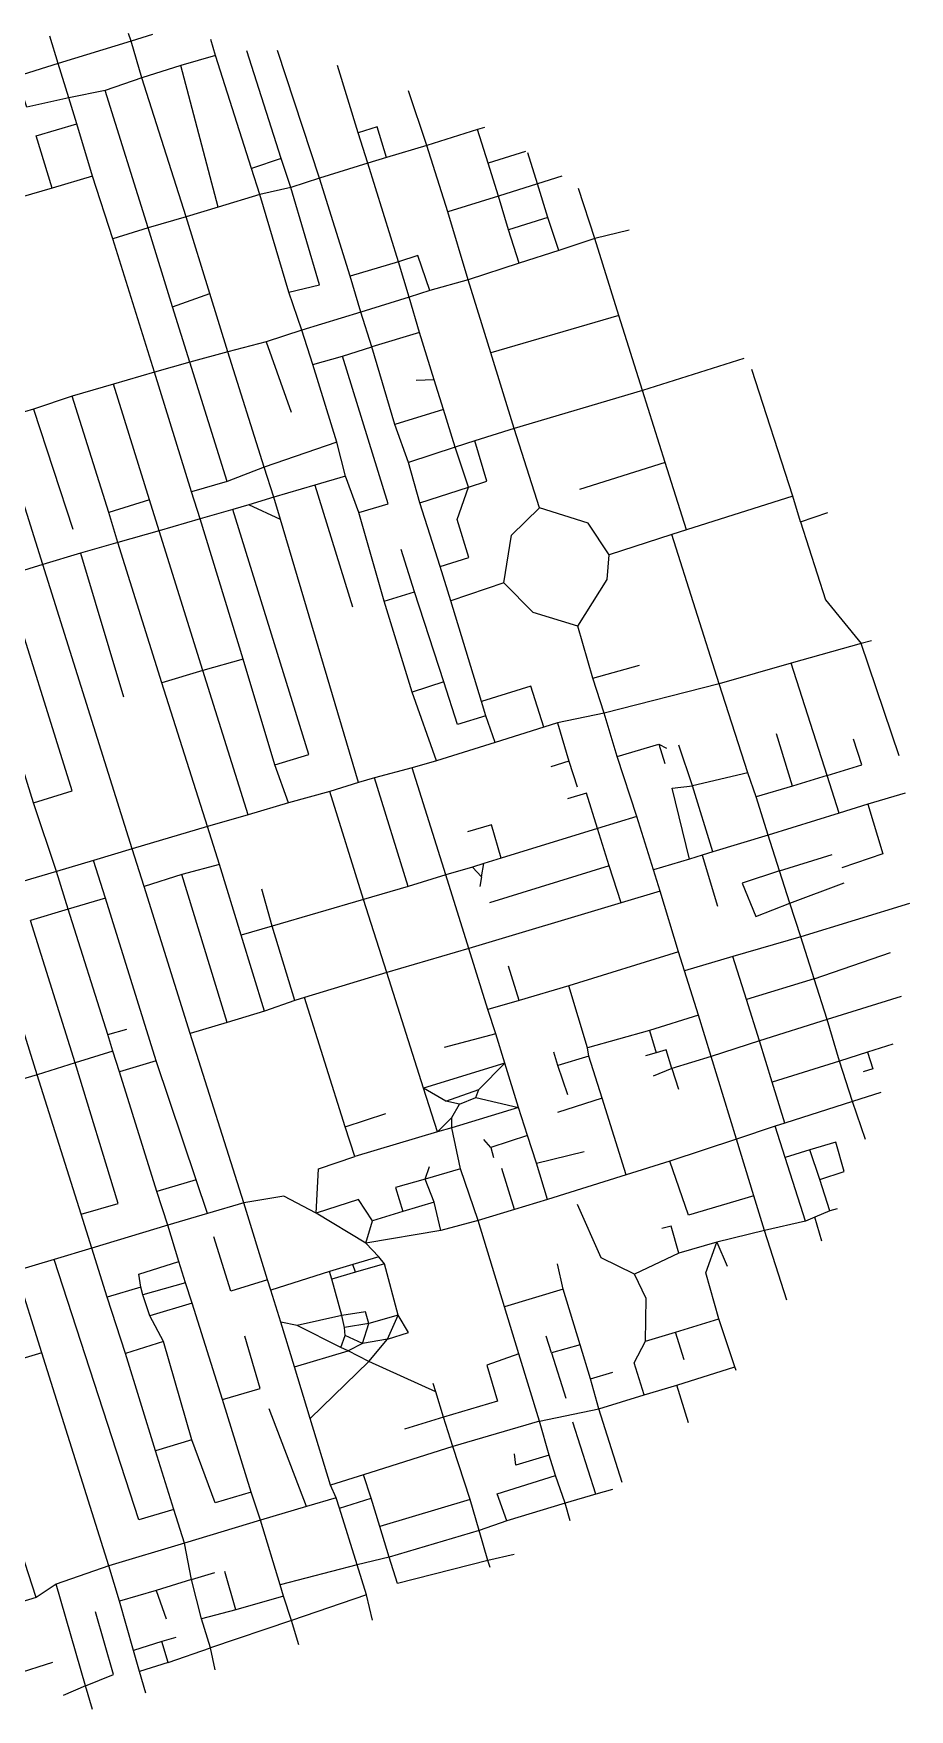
# Model space of a CAD drawing. Header units: metres. Extents: x 626365 to 629407, y 4833638 to 4836011.
# Drawn here: x 628268 to 629407, y 4833830 to 4836011 of the extents above; entities that cross this region are included whole.
import ezdxf

# ---------------------------------------------------------------- set-up
doc = ezdxf.new("R2010")
doc.units = ezdxf.units.M

msp = doc.modelspace()

# ---------------------------------------------------------------- linework, layer by layer
at = {"layer": 'ROADS'}
for points in [[(628299.8, 4835972), (628289, 4836007.6)], [(628394.6, 4836001), (628391.5, 4836011)], [(628422.7, 4836009.7), (628394.6, 4836001)], [(628504.6, 4835982.6), (628498.5, 4836003.3)], [(628394.6, 4836001), (628299.8, 4835972)], [(628408.7, 4835953.5), (628394.6, 4836001)], [(628504.6, 4835982.6), (628459.5, 4835969.5)], [(628551.2, 4835835.6), (628504.6, 4835982.6)], [(628589.8, 4835848.2), (628545.3, 4835988.4)], [(628639.7, 4835822.6), (628585.2, 4835988.8)], [(628299.8, 4835972), (628246.1, 4835955.3)], [(628313.9, 4835927.4), (628299.8, 4835972)], [(628459.5, 4835969.5), (628408.7, 4835953.5)], [(628508, 4835785.1), (628459.5, 4835969.5)], [(628690.3, 4835881.9), (628663.2, 4835969.3)], [(628313.9, 4835927.4), (628259.2, 4835915.3), (628246.1, 4835955.3)], [(628408.7, 4835953.5), (628360.9, 4835936.9)], [(628466.3, 4835772.7), (628408.7, 4835953.5)], [(628360.9, 4835936.9), (628313.9, 4835927.4)], [(628324.3, 4835893.6), (628313.9, 4835927.4)], [(628416.7, 4835758), (628360.9, 4835936.9)], [(628779.5, 4835865.4), (628755.7, 4835936.4)], [(628291.9, 4835809.8), (628271, 4835877.8), (628324.3, 4835893.6)], [(628344.3, 4835825.3), (628324.3, 4835893.6)], [(628727.2, 4835849.8), (628715, 4835889.4), (628690.3, 4835881.9)], [(628702.7, 4835842.5), (628690.3, 4835881.9)], [(628845.5, 4835886.2), (628779.5, 4835865.4)], [(628854.3, 4835888.9), (628845.5, 4835886.2)], [(628859.2, 4835842.3), (628845.5, 4835886.2)], [(628779.5, 4835865.4), (628727.2, 4835849.8)], [(628806.7, 4835778.8), (628779.5, 4835865.4)], [(628907.8, 4835857.6), (628859.2, 4835842.3)], [(628923.5, 4835815.4), (628910.8, 4835855.9)], [(628589.8, 4835848.2), (628551.2, 4835835.6)], [(628562.1, 4835801.7), (628551.2, 4835835.6)], [(628602.5, 4835810.5), (628589.8, 4835848.2)], [(628702.7, 4835842.5), (628639.7, 4835822.6)], [(628727.2, 4835849.8), (628702.7, 4835842.5)], [(628742.4, 4835714), (628702.7, 4835842.5)], [(628872.7, 4835799.4), (628859.2, 4835842.3)], [(628291.9, 4835809.8), (628238.1, 4835794.4)], [(628344.3, 4835825.3), (628291.9, 4835809.8)], [(628370.8, 4835743.9), (628344.3, 4835825.3)], [(628602.5, 4835810.5), (628562.1, 4835801.7)], [(628599.8, 4835674.5), (628639.6, 4835684.2), (628602.5, 4835810.5)], [(628639.7, 4835822.6), (628602.5, 4835810.5)], [(628679.7, 4835695.2), (628639.7, 4835822.6)], [(628923.5, 4835815.4), (628872.7, 4835799.4)], [(628954.9, 4835825.4), (628923.5, 4835815.4)], [(628937.1, 4835771.5), (628923.5, 4835815.4)], [(628998.1, 4835744.1), (628976.9, 4835809.5)], [(628562.1, 4835801.7), (628508, 4835785.1)], [(628599.8, 4835674.5), (628562.1, 4835801.7)], [(628872.7, 4835799.4), (628806.7, 4835778.8)], [(628885.8, 4835755.6), (628872.7, 4835799.4)], [(628466.3, 4835772.7), (628416.7, 4835758)], [(628508, 4835785.1), (628466.3, 4835772.7)], [(628497, 4835672.8), (628466.3, 4835772.7)], [(628833.1, 4835690.4), (628806.7, 4835778.8)], [(628937.1, 4835771.5), (628885.8, 4835755.6)], [(628951.3, 4835728.9), (628937.1, 4835771.5)], [(628416.7, 4835758), (628370.8, 4835743.9)], [(628425.1, 4835570.3), (628370.8, 4835743.9)], [(628448.6, 4835655.6), (628416.7, 4835758)], [(628899.5, 4835712.4), (628885.8, 4835755.6)], [(628998.1, 4835744.1), (628951.3, 4835728.9)], [(629042.5, 4835755.3), (628998.1, 4835744.1)], [(629029.4, 4835644), (628998.1, 4835744.1)], [(628783.5, 4835676.5), (628767.9, 4835722.2), (628742.4, 4835714)], [(628951.3, 4835728.9), (628899.5, 4835712.4)], [(628742.4, 4835714), (628679.7, 4835695.2)], [(628756.4, 4835667.9), (628742.4, 4835714)], [(628899.5, 4835712.4), (628833.1, 4835690.4)], [(628693.6, 4835648.5), (628679.7, 4835695.2)], [(628783.5, 4835676.5), (628756.4, 4835667.9)], [(628833.1, 4835690.4), (628783.5, 4835676.5)], [(628862.9, 4835595.4), (628833.1, 4835690.4)], [(628448.6, 4835655.6), (628497, 4835672.8)], [(628470.9, 4835583.5), (628448.6, 4835655.6)], [(628520.5, 4835596.7), (628497, 4835672.8)], [(628616.9, 4835624.9), (628599.8, 4835674.5)], [(628756.4, 4835667.9), (628693.6, 4835648.5)], [(628770, 4835621.8), (628756.4, 4835667.9)], [(628693.6, 4835648.5), (628616.9, 4835624.9)], [(628708.1, 4835603.2), (628693.6, 4835648.5)], [(629029.4, 4835644), (628862.9, 4835595.4)], [(629059.9, 4835546.6), (629029.4, 4835644)], [(628616.9, 4835624.9), (628570.4, 4835609.8)], [(628631, 4835580.2), (628616.9, 4835624.9)], [(628770, 4835621.8), (628708.1, 4835603.2)], [(628789.1, 4835560.6), (628770, 4835621.8)], [(628520.5, 4835596.7), (628470.9, 4835583.5)], [(628570.4, 4835609.8), (628520.5, 4835596.7)], [(628567.7, 4835446.9), (628520.5, 4835596.7)], [(628570.4, 4835609.8), (628602.8, 4835518.4)], [(628631, 4835580.2), (628669.7, 4835591.2)], [(628669.7, 4835591.2), (628708.1, 4835603.2)], [(628690.9, 4835388), (628729.3, 4835399.2), (628669.7, 4835591.2)], [(628738, 4835502.4), (628708.1, 4835603.2)], [(628893.1, 4835497.1), (628862.9, 4835595.4)], [(628425.1, 4835570.3), (628371.6, 4835554.8)], [(628470.9, 4835583.5), (628425.1, 4835570.3)], [(628473.4, 4835414.7), (628425.1, 4835570.3)], [(628519.5, 4835428.2), (628470.9, 4835583.5)], [(628662.5, 4835479.2), (628631, 4835580.2)], [(629191.8, 4835588.3), (629059.9, 4835546.6)], [(629255.6, 4835409), (629202.1, 4835573.8)], [(628371.6, 4835554.8), (628318.1, 4835539)], [(628418.6, 4835404.2), (628371.6, 4835554.8)], [(628789.1, 4835560.6), (628765.6, 4835559.6)], [(628801, 4835521.9), (628789.1, 4835560.6)], [(629059.9, 4835546.6), (628893.1, 4835497.1)], [(629089.4, 4835452.8), (629059.9, 4835546.6)], [(628318.1, 4835539), (628267.9, 4835522.4)], [(628365.7, 4835387.9), (628318.1, 4835539)], [(628267.9, 4835522.4), (628220.5, 4835508.6)], [(628280, 4835320), (628220.5, 4835508.6)], [(628267.9, 4835522.4), (628319, 4835366.3)], [(628801, 4835521.9), (628738, 4835502.4)], [(628755.4, 4835452.7), (628738, 4835502.4)], [(628816.4, 4835473), (628801, 4835521.9)], [(628841.9, 4835481), (628816.4, 4835473)], [(628833.7, 4835420.8), (628857.6, 4835428.6), (628841.9, 4835481)], [(628893.1, 4835497.1), (628841.9, 4835481)], [(628925.9, 4835393.9), (628893.1, 4835497.1)], [(628662.5, 4835479.2), (628567.7, 4835446.9)], [(628673.5, 4835435.3), (628662.5, 4835479.2)], [(628816.4, 4835473), (628755.4, 4835452.7)], [(628833.7, 4835420.8), (628816.4, 4835473)], [(628567.7, 4835446.9), (628519.5, 4835428.2)], [(628580.2, 4835407.7), (628567.7, 4835446.9)], [(628770.4, 4835400.2), (628755.4, 4835452.7)], [(629089.4, 4835452.8), (628978.3, 4835417.6)], [(629117.2, 4835365.3), (629089.4, 4835452.8)], [(628519.5, 4835428.2), (628473.4, 4835414.7)], [(628484.6, 4835379.4), (628473.4, 4835414.7)], [(628633.7, 4835423.6), (628580.2, 4835407.7)], [(628673.5, 4835435.3), (628633.7, 4835423.6)], [(628633.7, 4835423.6), (628682.8, 4835265.1)], [(628690.9, 4835388), (628673.5, 4835435.3)], [(628770.4, 4835400.2), (628833.7, 4835420.8)], [(628796.8, 4835317.4), (628834, 4835329.3), (628818.9, 4835378.9), (628833.7, 4835420.8)], [(628418.6, 4835404.2), (628365.7, 4835387.9)], [(628431.2, 4835363.9), (628418.6, 4835404.2)], [(628547.9, 4835397.8), (628527.1, 4835391.9)], [(628580.2, 4835407.7), (628547.9, 4835397.8)], [(628589, 4835378.6), (628547.9, 4835397.8)], [(628589, 4835378.6), (628580.2, 4835407.7)], [(628796.8, 4835317.4), (628770.4, 4835400.2)], [(628879.6, 4835296.2), (628889.5, 4835358.2), (628925.9, 4835393.9)], [(629016.5, 4835332.8), (628989.4, 4835373.9), (628925.9, 4835393.9)], [(629255.6, 4835409), (629117.2, 4835365.3)], [(629265.5, 4835375.8), (629255.6, 4835409)], [(628377.6, 4835348.8), (628365.7, 4835387.9)], [(628484.6, 4835379.4), (628431.2, 4835363.9)], [(628527.1, 4835391.9), (628484.6, 4835379.4)], [(628540.6, 4835197.1), (628484.6, 4835379.4)], [(628581.5, 4835059.7), (628625.9, 4835072.8), (628527.1, 4835391.9)], [(628690.7, 4835036.6), (628589, 4835378.6)], [(628723.8, 4835272.4), (628690.9, 4835388)], [(629265.5, 4835375.8), (629301, 4835387.9)], [(629265.5, 4835375.8), (629298, 4835274), (629344.6, 4835217.3)], [(628431.2, 4835363.9), (628377.6, 4835348.8)], [(628488, 4835182.2), (628431.2, 4835363.9)], [(629098.3, 4835359.2), (629016.5, 4835332.8)], [(629117.2, 4835365.3), (629098.3, 4835359.2)], [(629159.9, 4835164.8), (629098.3, 4835359.2)], [(628328.9, 4835334.7), (628280, 4835320)], [(628377.6, 4835348.8), (628328.9, 4835334.7)], [(628328.9, 4835334.7), (628384.8, 4835148.2)], [(628434.5, 4835166.3), (628377.6, 4835348.8)], [(628763.2, 4835284.5), (628746.1, 4835339.5)], [(628975.8, 4835240.1), (629013.9, 4835300.5), (629016.5, 4835332.8)], [(628280, 4835320), (628230.7, 4835305)], [(628396.2, 4834950.2), (628280, 4835320)], [(628810.9, 4835273), (628796.8, 4835317.4)], [(628267.9, 4835009.9), (628180.6, 4835289.7)], [(628267.9, 4835009.9), (628318, 4835025.5), (628230.7, 4835305)], [(628723.8, 4835272.4), (628763.2, 4835284.5)], [(628801.5, 4835167.7), (628763.2, 4835284.5)], [(628879.6, 4835296.2), (628810.9, 4835273)], [(628975.8, 4835240.1), (628917.8, 4835257.8), (628879.6, 4835296.2)], [(628760.5, 4835154.1), (628723.8, 4835272.4)], [(628850.5, 4835141.8), (628810.9, 4835273)], [(628995.6, 4835172.2), (628975.8, 4835240.1)], [(629358.1, 4835221), (629344.6, 4835217.3)], [(628540.6, 4835197.1), (628488, 4835182.2)], [(628581.5, 4835059.7), (628540.6, 4835197.1)], [(629344.6, 4835217.3), (629253.4, 4835191.7)], [(629393.9, 4835071.3), (629344.6, 4835217.3)], [(628488, 4835182.2), (628434.5, 4835166.3)], [(628547.1, 4834994.5), (628488, 4835182.2)], [(628995.6, 4835172.2), (629056.1, 4835189.1)], [(629253.4, 4835191.7), (629159.9, 4835164.8)], [(629300.3, 4835045.5), (629253.4, 4835191.7)], [(628494.3, 4834979.4), (628434.5, 4835166.3)], [(628801.5, 4835167.7), (628760.5, 4835154.1)], [(628792.1, 4835064.9), (628760.5, 4835154.1)], [(628856.1, 4835123.3), (628819.4, 4835112.1), (628801.5, 4835167.7)], [(628931.6, 4835108.4), (628914.6, 4835162), (628850.5, 4835141.8)], [(629010.1, 4835126.8), (628995.6, 4835172.2)], [(629159.9, 4835164.8), (629010.1, 4835126.8)], [(629197.3, 4835049.2), (629159.9, 4835164.8)], [(628856.1, 4835123.3), (628850.5, 4835141.8)], [(628868.2, 4835088.7), (628856.1, 4835123.3)], [(628949.4, 4835114), (628931.6, 4835108.4)], [(629010.1, 4835126.8), (628949.4, 4835114)], [(628949.4, 4835114), (628964.4, 4835064.3)], [(629026.9, 4835070.3), (629010.1, 4835126.8)], [(628868.2, 4835088.7), (628792.1, 4835064.9)], [(628931.6, 4835108.4), (628868.2, 4835088.7)], [(629255.2, 4835031.7), (629234.4, 4835099.7)], [(629300.3, 4835045.5), (629345.3, 4835059.6), (629334.5, 4835093)], [(629026.9, 4835070.3), (629081.3, 4835086.4)], [(629052.6, 4834992.2), (629026.9, 4835070.3)], [(629081.3, 4835086.4), (629088.9, 4835061.1)], [(629081.3, 4835086.4), (629091.1, 4835081.3)], [(629124.9, 4835032.1), (629107.5, 4835085.1)], [(628599.5, 4835010), (628581.5, 4835059.7)], [(628760.2, 4835055.8), (628711.4, 4835042.5)], [(628792.1, 4835064.9), (628760.2, 4835055.8)], [(628804.2, 4834916.2), (628760.2, 4835055.8)], [(628964.4, 4835064.3), (628940.6, 4835057.1)], [(628964.4, 4835064.3), (628975.1, 4835030.8)], [(629197.3, 4835049.2), (629124.9, 4835032.1)], [(629208, 4835017.7), (629197.3, 4835049.2)], [(629300.3, 4835045.5), (629255.2, 4835031.7)], [(629316, 4834996.6), (629300.3, 4835045.5)], [(628653.3, 4835025), (628599.5, 4835010)], [(628690.7, 4835036.6), (628653.3, 4835025)], [(628696.9, 4834884.3), (628653.3, 4835025)], [(628711.4, 4835042.5), (628690.7, 4835036.6)], [(628755.3, 4834901.4), (628711.4, 4835042.5)], [(629001.7, 4834976.7), (628987, 4835022.5), (628962.4, 4835015.1)], [(629121.4, 4834937), (629098.5, 4835029.3), (629124.9, 4835032.1)], [(629151.6, 4834946.2), (629124.9, 4835032.1)], [(629255.2, 4835031.7), (629208, 4835017.7)], [(629401.6, 4835022.7), (629353.1, 4835008.2)], [(628297.7, 4834920.7), (628267.9, 4835009.9)], [(628599.5, 4835010), (628547.1, 4834994.5)], [(629223.6, 4834968.1), (629208, 4835017.7)], [(629353.1, 4835008.2), (629316, 4834996.6)], [(629353.1, 4835008.2), (629372.9, 4834943.7), (629319.3, 4834925.4)], [(628494.3, 4834979.4), (628396.2, 4834950.2)], [(628547.1, 4834994.5), (628494.3, 4834979.4)], [(628509.6, 4834929.9), (628494.3, 4834979.4)], [(628876.3, 4834938.2), (628863.5, 4834981.6), (628832.3, 4834972.2)], [(629052.6, 4834992.2), (629001.7, 4834976.7)], [(629074.3, 4834922.9), (629052.6, 4834992.2)], [(629316, 4834996.6), (629223.6, 4834968.1)], [(629001.7, 4834976.7), (628876.3, 4834938.2)], [(629016.6, 4834928.1), (629001.7, 4834976.7)], [(629223.6, 4834968.1), (629151.6, 4834946.2)], [(629238.5, 4834921.4), (629223.6, 4834968.1)], [(628345.6, 4834935.2), (628297.7, 4834920.7)], [(628396.2, 4834950.2), (628345.6, 4834935.2)], [(628361.2, 4834885.9), (628345.6, 4834935.2)], [(628411.5, 4834901.3), (628396.2, 4834950.2)], [(628876.3, 4834938.2), (628853.7, 4834931.1)], [(629121.4, 4834937), (629074.3, 4834922.9)], [(629137.7, 4834941.9), (629121.4, 4834937)], [(629151.6, 4834946.2), (629137.7, 4834941.9)], [(629137.7, 4834941.9), (629157.6, 4834875.7)], [(629238.5, 4834921.4), (629306.9, 4834942.8)], [(628297.7, 4834920.7), (628198.8, 4834891.5)], [(628313, 4834871.9), (628297.7, 4834920.7)], [(628460.5, 4834916.7), (628411.5, 4834901.3)], [(628509.6, 4834929.9), (628460.5, 4834916.7)], [(628519.9, 4834724.3), (628460.5, 4834916.7)], [(628537.9, 4834838.1), (628509.6, 4834929.9)], [(628804.2, 4834916.2), (628755.3, 4834901.4)], [(628838.7, 4834926.4), (628804.2, 4834916.2)], [(628834, 4834820.4), (628804.2, 4834916.2)], [(628853.7, 4834931.1), (628838.7, 4834926.4)], [(628838.7, 4834926.4), (628850.5, 4834913.6)], [(628850.5, 4834913.6), (628848.4, 4834901.1)], [(628850.5, 4834913.6), (628853.7, 4834931.1)], [(629016.6, 4834928.1), (628861.2, 4834880)], [(629032.2, 4834880), (629016.6, 4834928.1)], [(629082.9, 4834895), (629074.3, 4834922.9)], [(629238.5, 4834921.4), (629189.7, 4834905.7), (629207.7, 4834862), (629251.9, 4834879.6)], [(629251.9, 4834879.6), (629238.5, 4834921.4)], [(628471.7, 4834710), (628411.5, 4834901.3)], [(628578.1, 4834849.8), (628564.6, 4834897.9)], [(628755.3, 4834901.4), (628696.9, 4834884.3)], [(629082.9, 4834895), (629032.2, 4834880)], [(629106.7, 4834816.4), (629082.9, 4834895)], [(629251.9, 4834879.6), (629322.3, 4834905.8)], [(628313, 4834871.9), (628263.8, 4834856.9)], [(628361.2, 4834885.9), (628313, 4834871.9)], [(628364.5, 4834708.6), (628313, 4834871.9)], [(628427.2, 4834674.3), (628361.2, 4834885.9)], [(628696.9, 4834884.3), (628578.1, 4834849.8)], [(628727.5, 4834789.3), (628696.9, 4834884.3)], [(629032.2, 4834880), (628834, 4834820.4)], [(629266, 4834835.7), (629251.9, 4834879.6)], [(629407.4, 4834879.3), (629266, 4834835.7)], [(628321.8, 4834671.6), (628263.8, 4834856.9)], [(628578.1, 4834849.8), (628537.9, 4834838.1)], [(628607.9, 4834753.1), (628578.1, 4834849.8)], [(628272.5, 4834656.3), (628214.4, 4834841.7)], [(628568.4, 4834739), (628537.9, 4834838.1)], [(629266, 4834835.7), (629177.5, 4834810.2)], [(629283.4, 4834781.2), (629266, 4834835.7)], [(628834, 4834820.4), (628727.5, 4834789.3)], [(628858.9, 4834741.1), (628834, 4834820.4)], [(629106.7, 4834816.4), (628964.1, 4834772.2)], [(629114.9, 4834791.6), (629106.7, 4834816.4)], [(629177.5, 4834810.2), (629114.9, 4834791.6)], [(629195.3, 4834754.2), (629177.5, 4834810.2)], [(629283.4, 4834781.2), (629382.9, 4834815.5)], [(628727.5, 4834789.3), (628620.2, 4834757)], [(628775.2, 4834638.8), (628727.5, 4834789.3)], [(628899.5, 4834752.8), (628885.8, 4834797.4)], [(629133, 4834733.7), (629114.9, 4834791.6)], [(628964.1, 4834772.2), (628899.5, 4834752.8)], [(628988.3, 4834691.2), (628964.1, 4834772.2)], [(629283.4, 4834781.2), (629195.3, 4834754.2)], [(629300.3, 4834728.2), (629283.4, 4834781.2)], [(628568.4, 4834739), (628519.9, 4834724.3)], [(628607.9, 4834753.1), (628568.4, 4834739)], [(628620.2, 4834757), (628607.9, 4834753.1)], [(628673.1, 4834588.5), (628620.2, 4834757)], [(628899.5, 4834752.8), (628858.9, 4834741.1)], [(628869.2, 4834709.5), (628858.9, 4834741.1)], [(629212.4, 4834700.3), (629195.3, 4834754.2)], [(629396.7, 4834758.2), (629300.3, 4834728.2)], [(628519.9, 4834724.3), (628471.7, 4834710)], [(629133, 4834733.7), (629069.2, 4834713.8)], [(629149.5, 4834679.9), (629133, 4834733.7)], [(629300.3, 4834728.2), (629212.4, 4834700.3)], [(629316.4, 4834674), (629300.3, 4834728.2)], [(628364.5, 4834708.6), (628389.2, 4834715.6)], [(628371.1, 4834687.1), (628364.5, 4834708.6)], [(628541.3, 4834489.6), (628471.7, 4834710)], [(628869.2, 4834709.5), (628801.8, 4834691.6)], [(628881, 4834671.3), (628869.2, 4834709.5)], [(629069.2, 4834713.8), (628988.3, 4834691.2)], [(629069.2, 4834713.8), (629078, 4834685)], [(629212.4, 4834700.3), (629149.5, 4834679.9)], [(629228.6, 4834646.8), (629212.4, 4834700.3)], [(629385.8, 4834696.2), (629352.8, 4834685.8)], [(628371.1, 4834687.1), (628321.8, 4834671.6)], [(628379.8, 4834659.9), (628371.1, 4834687.1)], [(628427.2, 4834674.3), (628379.8, 4834659.9)], [(628479.3, 4834519.6), (628427.2, 4834674.3)], [(628949.9, 4834668.2), (628944.8, 4834685.6)], [(628990.4, 4834680.5), (628949.9, 4834668.2)], [(628990.4, 4834680.5), (628988.3, 4834691.2)], [(629007.6, 4834625.7), (628990.4, 4834680.5)], [(629078, 4834685), (629063.9, 4834680.7)], [(629098.4, 4834664.5), (629090.7, 4834688.9), (629078, 4834685)], [(629149.5, 4834679.9), (629098.4, 4834664.5)], [(629182.5, 4834572.7), (629149.5, 4834679.9)], [(629316.4, 4834674), (629228.6, 4834646.8)], [(629352.8, 4834685.8), (629316.4, 4834674)], [(629333.2, 4834621.7), (629316.4, 4834674)], [(629352.8, 4834685.8), (629359.8, 4834664), (629347, 4834659.9)], [(628272.5, 4834656.3), (628223.6, 4834642)], [(628321.8, 4834671.6), (628272.5, 4834656.3)], [(628329.8, 4834474.9), (628272.5, 4834656.3)], [(628329.8, 4834474.9), (628378, 4834488.7), (628321.8, 4834671.6)], [(628428.1, 4834504.2), (628379.8, 4834659.9)], [(628881, 4834671.3), (628775.2, 4834638.8)], [(628847.1, 4834637.3), (628881, 4834671.3)], [(628898.7, 4834613.5), (628881, 4834671.3)], [(628963.1, 4834630.3), (628949.9, 4834668.2)], [(629098.4, 4834664.5), (629074, 4834654.3)], [(629098.4, 4834664.5), (629107.1, 4834637.4)], [(628793.2, 4834582.1), (628775.2, 4834638.8)], [(628804.2, 4834621.8), (628775.2, 4834638.8)], [(628804.2, 4834621.8), (628847.1, 4834637.3)], [(628843.3, 4834626.9), (628847.1, 4834637.3)], [(629245.2, 4834593.2), (629228.6, 4834646.8)], [(629370.3, 4834633), (629333.2, 4834621.7)], [(628822, 4834617.9), (628804.2, 4834621.8)], [(628811.8, 4834600.6), (628822, 4834617.9)], [(628898.7, 4834613.5), (628812, 4834587.4)], [(628822, 4834617.9), (628843.3, 4834626.9)], [(628843.3, 4834626.9), (628898.7, 4834613.5)], [(628910.3, 4834577.4), (628898.7, 4834613.5)], [(629007.6, 4834625.7), (628949.6, 4834607)], [(629038.9, 4834526.3), (629007.6, 4834625.7)], [(629333.2, 4834621.7), (629245.2, 4834593.2)], [(629350.2, 4834572.1), (629333.2, 4834621.7)], [(628673.1, 4834588.5), (628726.1, 4834606.1)], [(628685.7, 4834550.1), (628673.1, 4834588.5)], [(628793.2, 4834582.1), (628811.8, 4834600.6)], [(628812, 4834587.4), (628793.2, 4834582.1)], [(628812, 4834587.4), (628811.8, 4834600.6)], [(628823.3, 4834533.9), (628812, 4834587.4)], [(629232.7, 4834589.4), (629182.5, 4834572.7)], [(629245.2, 4834593.2), (629232.7, 4834589.4)], [(629245.6, 4834548.8), (629232.7, 4834589.4)], [(628793.2, 4834582.1), (628685.7, 4834550.1)], [(628862.8, 4834561.7), (628853.8, 4834572)], [(628910.3, 4834577.4), (628862.8, 4834561.7)], [(628922.2, 4834541.3), (628910.3, 4834577.4)], [(629182.5, 4834572.7), (629095.7, 4834543.7)], [(629205.1, 4834498.9), (629182.5, 4834572.7)], [(629290.7, 4834519.9), (629322.5, 4834530.3), (629311.5, 4834568.8), (629277.8, 4834558.5)], [(628635.6, 4834476.2), (628638.3, 4834534.1), (628685.7, 4834550.1)], [(628862.8, 4834561.7), (628866.4, 4834548.8)], [(628922.2, 4834541.3), (628984, 4834556.4)], [(629095.7, 4834543.7), (629038.9, 4834526.3)], [(629205.1, 4834498.9), (629119.7, 4834473.4), (629095.7, 4834543.7)], [(629277.8, 4834558.5), (629245.6, 4834548.8)], [(629272.1, 4834465.8), (629245.6, 4834548.8)], [(629290.7, 4834519.9), (629277.8, 4834558.5)], [(628777.2, 4834520.6), (628738.6, 4834509.6), (628748.4, 4834478.4)], [(628777.2, 4834520.6), (628782.8, 4834536.8)], [(628823.3, 4834533.9), (628777.2, 4834520.6)], [(628789, 4834490.5), (628777.2, 4834520.6)], [(628846.1, 4834466.7), (628823.3, 4834533.9)], [(628893.5, 4834480.9), (628877.1, 4834534.5)], [(628936.5, 4834494), (628922.2, 4834541.3)], [(629038.9, 4834526.3), (628936.5, 4834494)], [(628479.3, 4834519.6), (628428.1, 4834504.2)], [(628442.4, 4834460.8), (628428.1, 4834504.2)], [(628494.2, 4834475.6), (628479.3, 4834519.6)], [(629219, 4834453.8), (629205.1, 4834498.9)], [(629303.8, 4834479.1), (629290.7, 4834519.9)], [(628541.3, 4834489.6), (628494.2, 4834475.6)], [(628635.6, 4834476.2), (628593.6, 4834498.4), (628541.3, 4834489.6)], [(628572.2, 4834389.4), (628541.3, 4834489.6)], [(628708.6, 4834466.4), (628690.4, 4834494.1), (628635.6, 4834476.2)], [(628748.4, 4834478.4), (628708.6, 4834466.4)], [(628789, 4834490.5), (628748.4, 4834478.4)], [(628797.5, 4834453.7), (628789, 4834490.5)], [(628893.5, 4834480.9), (628846.1, 4834466.7)], [(628936.5, 4834494), (628893.5, 4834480.9)], [(629049.6, 4834396.9), (629006.4, 4834418.3), (628975.7, 4834487.3)], [(629303.8, 4834479.1), (629284.2, 4834471)], [(629313.2, 4834482), (629303.8, 4834479.1)], [(628343.8, 4834430.8), (628329.8, 4834474.9)], [(628442.4, 4834460.8), (628343.8, 4834430.8)], [(628494.2, 4834475.6), (628442.4, 4834460.8)], [(628456.8, 4834413.5), (628442.4, 4834460.8)], [(628699.9, 4834437.2), (628635.6, 4834476.2)], [(628699.9, 4834437.2), (628708.6, 4834466.4)], [(628846.1, 4834466.7), (628797.5, 4834453.7)], [(628880.7, 4834354.2), (628846.1, 4834466.7)], [(629107.4, 4834424.2), (629097.5, 4834459.5), (629085.4, 4834456.3)], [(629272.1, 4834465.8), (629219, 4834453.8)], [(629284.2, 4834471), (629272.1, 4834465.8)], [(629293.3, 4834439.8), (629284.2, 4834471)], [(628572.2, 4834389.4), (628524.3, 4834374.7), (628502.4, 4834445.6)], [(628797.5, 4834453.7), (628699.9, 4834437.2)], [(628717.2, 4834419.2), (628699.9, 4834437.2)], [(629156.8, 4834438.3), (629107.4, 4834424.2)], [(629159.2, 4834338.6), (629142.6, 4834398.7), (629156.8, 4834438.3)], [(629219, 4834453.8), (629156.8, 4834438.3)], [(629156.8, 4834438.3), (629170.4, 4834407.1)], [(629247.9, 4834363.1), (629219, 4834453.8)], [(628294.5, 4834415.9), (628245, 4834401)], [(628343.8, 4834430.8), (628294.5, 4834415.9)], [(628450.4, 4834090.6), (628404.7, 4834077.2), (628294.5, 4834415.9)], [(628363.7, 4834366.8), (628343.8, 4834430.8)], [(628407.2, 4834380), (628404.9, 4834396.9), (628456.8, 4834413.5)], [(628465.6, 4834385.5), (628456.8, 4834413.5)], [(628717.2, 4834419.2), (628683.4, 4834409.4)], [(628724.3, 4834410.1), (628717.2, 4834419.2)], [(629107.4, 4834424.2), (629049.6, 4834396.9)], [(628278.4, 4834294.7), (628245, 4834401)], [(628652.8, 4834400.2), (628576.4, 4834376.1)], [(628683.4, 4834409.4), (628652.8, 4834400.2)], [(628655.7, 4834390.4), (628652.8, 4834400.2)], [(628686.5, 4834399.3), (628655.7, 4834390.4)], [(628668.8, 4834343), (628655.7, 4834390.4)], [(628686.5, 4834399.3), (628683.4, 4834409.4)], [(628724.3, 4834410.1), (628686.5, 4834399.3)], [(628742, 4834343.3), (628724.3, 4834410.1)], [(628956.8, 4834377.4), (628949.6, 4834410.3)], [(629064.1, 4834309.6), (629065, 4834365.4), (629049.6, 4834396.9)], [(628407.2, 4834380), (628363.7, 4834366.8)], [(628410.1, 4834369.8), (628407.2, 4834380)], [(628465.6, 4834385.5), (628410.1, 4834369.8)], [(628419.1, 4834342.8), (628410.1, 4834369.8)], [(628474, 4834359.2), (628465.6, 4834385.5)], [(628576.4, 4834376.1), (628572.2, 4834389.4)], [(628589.3, 4834334.3), (628576.4, 4834376.1)], [(628956.8, 4834377.4), (628880.7, 4834354.2)], [(628978.8, 4834305.1), (628956.8, 4834377.4)], [(628387.2, 4834293.7), (628363.7, 4834366.8)], [(628474, 4834359.2), (628419.1, 4834342.8)], [(628513.5, 4834233.6), (628474, 4834359.2)], [(628703.9, 4834332.6), (628699.6, 4834347.7), (628668.8, 4834343)], [(628899.2, 4834293.2), (628880.7, 4834354.2)], [(628436.8, 4834309.3), (628419.1, 4834342.8)], [(628607.1, 4834276.1), (628589.3, 4834334.3)], [(628610.9, 4834329.9), (628589.3, 4834334.3)], [(628668.8, 4834343), (628610.9, 4834329.9)], [(628667.5, 4834301.6), (628610.9, 4834329.9)], [(628672.3, 4834327.6), (628668.8, 4834343)], [(628703.9, 4834332.6), (628672.3, 4834327.6)], [(628673.3, 4834316.9), (628672.3, 4834327.6)], [(628695.7, 4834306.7), (628703.9, 4834332.6)], [(628742, 4834343.3), (628703.9, 4834332.6)], [(628728.5, 4834312.5), (628742, 4834343.3)], [(628728.5, 4834312.5), (628755.4, 4834320.8), (628742, 4834343.3)], [(629102.9, 4834321.3), (629159.2, 4834338.6)], [(629180.2, 4834276.4), (629159.2, 4834338.6)], [(628436.8, 4834309.3), (628387.2, 4834293.7)], [(628473.5, 4834181.1), (628436.8, 4834309.3)], [(628513.5, 4834233.6), (628562.6, 4834248.3), (628542.5, 4834316.3)], [(628667.5, 4834301.6), (628673.3, 4834316.9)], [(628695.7, 4834306.7), (628673.3, 4834316.9)], [(628695.7, 4834306.7), (628677.1, 4834297)], [(628728.5, 4834312.5), (628695.7, 4834306.7)], [(628704.2, 4834283.2), (628728.5, 4834312.5)], [(628941.8, 4834294.3), (628934.7, 4834316.1)], [(628978.8, 4834305.1), (628941.8, 4834294.3)], [(628992.3, 4834260.6), (628978.8, 4834305.1)], [(629062.2, 4834240), (629049.3, 4834281.3), (629064.1, 4834309.6)], [(629064.1, 4834309.6), (629102.9, 4834321.3)], [(629114.1, 4834285.3), (629102.9, 4834321.3)], [(628278.4, 4834294.7), (628229.4, 4834279.8)], [(628365.7, 4834017.3), (628278.4, 4834294.7)], [(628426.4, 4834167.2), (628387.2, 4834293.7)], [(628607.1, 4834276.1), (628677.1, 4834297)], [(628627.6, 4834209), (628704.2, 4834283.2)], [(628677.1, 4834297), (628667.5, 4834301.6)], [(628704.2, 4834283.2), (628677.1, 4834297)], [(628791.1, 4834243.9), (628704.2, 4834283.2)], [(628899.2, 4834293.2), (628857.7, 4834278.6), (628871.5, 4834231.5), (628801.3, 4834211)], [(628926, 4834205.7), (628899.2, 4834293.2)], [(628941.8, 4834294.3), (628960.4, 4834235.4)], [(628627.6, 4834209), (628607.1, 4834276.1)], [(628992.3, 4834260.6), (629021.3, 4834269.3)], [(629003.3, 4834221.7), (628992.3, 4834260.6)], [(629104.7, 4834252.4), (629180.2, 4834276.4)], [(629181.8, 4834271.6), (629180.2, 4834276.4)], [(628791.1, 4834243.9), (628787.8, 4834254.8)], [(628801.3, 4834211), (628791.1, 4834243.9)], [(629003.3, 4834221.7), (629062.2, 4834240)], [(629062.2, 4834240), (629104.7, 4834252.4)], [(629120, 4834203.4), (629104.7, 4834252.4)], [(628551.1, 4834113.3), (628513.5, 4834233.6)], [(628622.7, 4834094.4), (628574.3, 4834221.6)], [(628926, 4834205.7), (629003.3, 4834221.7)], [(629033.6, 4834125.8), (629003.3, 4834221.7)], [(628654, 4834122.2), (628627.6, 4834209)], [(628801.3, 4834211), (628750.4, 4834195.3)], [(628813.5, 4834172.6), (628801.3, 4834211)], [(628926, 4834205.7), (628813.5, 4834172.6)], [(628938.5, 4834161.4), (628926, 4834205.7)], [(628999.5, 4834110.8), (628969.2, 4834204.1)], [(628473.5, 4834181.1), (628426.4, 4834167.2)], [(628551.1, 4834113.3), (628504, 4834099.5), (628473.5, 4834181.1)], [(628813.5, 4834172.6), (628697, 4834135.7)], [(628835.8, 4834103.8), (628813.5, 4834172.6)], [(628450.4, 4834090.6), (628426.4, 4834167.2)], [(628938.5, 4834161.4), (628895.1, 4834148.3), (628893.5, 4834163.3)], [(628946.7, 4834135.1), (628938.5, 4834161.4)], [(628697, 4834135.7), (628654, 4834122.2)], [(628707.2, 4834105.5), (628697, 4834135.7)], [(628883.6, 4834075.8), (628871.1, 4834111.2), (628946.7, 4834135.1)], [(628959.3, 4834098.9), (628946.7, 4834135.1)], [(628562.9, 4834076.6), (628551.1, 4834113.3)], [(628661.7, 4834105.7), (628654, 4834122.2)], [(628999.5, 4834110.8), (628959.3, 4834098.9)], [(629021.2, 4834116.6), (628999.5, 4834110.8)], [(628464.1, 4834046.7), (628450.4, 4834090.6)], [(628622.7, 4834094.4), (628562.9, 4834076.6)], [(628661.7, 4834105.7), (628622.7, 4834094.4)], [(628665.8, 4834092.6), (628661.7, 4834105.7)], [(628665.8, 4834092.6), (628707.2, 4834105.5)], [(628688.8, 4834018.7), (628665.8, 4834092.6)], [(628718.1, 4834068.6), (628707.2, 4834105.5)], [(628835.8, 4834103.8), (628718.1, 4834068.6)], [(628847.5, 4834063.4), (628835.8, 4834103.8)], [(628959.3, 4834098.9), (628883.6, 4834075.8)], [(628966.1, 4834076), (628959.3, 4834098.9)], [(628562.9, 4834076.6), (628464.1, 4834046.7)], [(628588.6, 4833992.6), (628562.9, 4834076.6)], [(628730.5, 4834028.7), (628718.1, 4834068.6)], [(628847.5, 4834063.4), (628730.5, 4834028.7)], [(628883.6, 4834075.8), (628847.5, 4834063.4)], [(628859, 4834024.5), (628847.5, 4834063.4)], [(628271.2, 4833976.3), (628246.9, 4834051.3)], [(628464.1, 4834046.7), (628365.7, 4834017.3)], [(628473.1, 4833999.4), (628464.1, 4834046.7)], [(628730.5, 4834028.7), (628688.8, 4834018.7)], [(628859, 4834024.5), (628741.3, 4833994.2), (628730.5, 4834028.7)], [(628893, 4834032), (628859, 4834024.5)], [(628861.7, 4834015.2), (628859, 4834024.5)], [(628365.7, 4834017.3), (628297.3, 4833993.4)], [(628379.4, 4833971.2), (628365.7, 4834017.3)], [(628473.1, 4833999.4), (628427.4, 4833985.3)], [(628473.1, 4833999.4), (628503.6, 4834008.5)], [(628486.5, 4833948.6), (628473.1, 4833999.4)], [(628531.1, 4833960.2), (628516.6, 4834010.2)], [(628688.8, 4834018.7), (628588.6, 4833992.6)], [(628701.1, 4833979.5), (628688.8, 4834018.7)], [(628271.2, 4833976.3), (628217.7, 4833960.2)], [(628297.3, 4833993.4), (628271.2, 4833976.3)], [(628335.4, 4833861.2), (628297.3, 4833993.4)], [(628427.4, 4833985.3), (628379.4, 4833971.2)], [(628427.4, 4833985.3), (628440.2, 4833948.5)], [(628592.8, 4833978.1), (628531.1, 4833960.2)], [(628592.8, 4833978.1), (628588.6, 4833992.6)], [(628603.4, 4833946.1), (628592.8, 4833978.1)], [(628701.1, 4833979.5), (628603.4, 4833946.1)], [(628708.8, 4833946.5), (628701.1, 4833979.5)], [(628335.4, 4833861.2), (628371.6, 4833876.1), (628348.2, 4833957.5)], [(628397.7, 4833907.4), (628379.4, 4833971.2)], [(628531.1, 4833960.2), (628486.5, 4833948.6)], [(628497.8, 4833910.6), (628486.5, 4833948.6)], [(628603.4, 4833946.1), (628497.8, 4833910.6)], [(628613.1, 4833914.4), (628603.4, 4833946.1)], [(628434.6, 4833918.8), (628397.7, 4833907.4)], [(628453, 4833924.3), (628434.6, 4833918.8)], [(628442.9, 4833891.6), (628434.6, 4833918.8)], [(628442.9, 4833891.6), (628497.8, 4833910.6)], [(628504.1, 4833882.2), (628497.8, 4833910.6)], [(628292.4, 4833891.4), (628243.4, 4833876.1)], [(628405.7, 4833879.8), (628397.7, 4833907.4)], [(628442.9, 4833891.6), (628405.7, 4833879.8)], [(628414, 4833851.6), (628405.7, 4833879.8)], [(628335.4, 4833861.2), (628306.1, 4833848.7)], [(628344.4, 4833830.5), (628335.4, 4833861.2)]]:
    msp.add_lwpolyline(points, dxfattribs=at)

doc.saveas('drawing.dxf')
